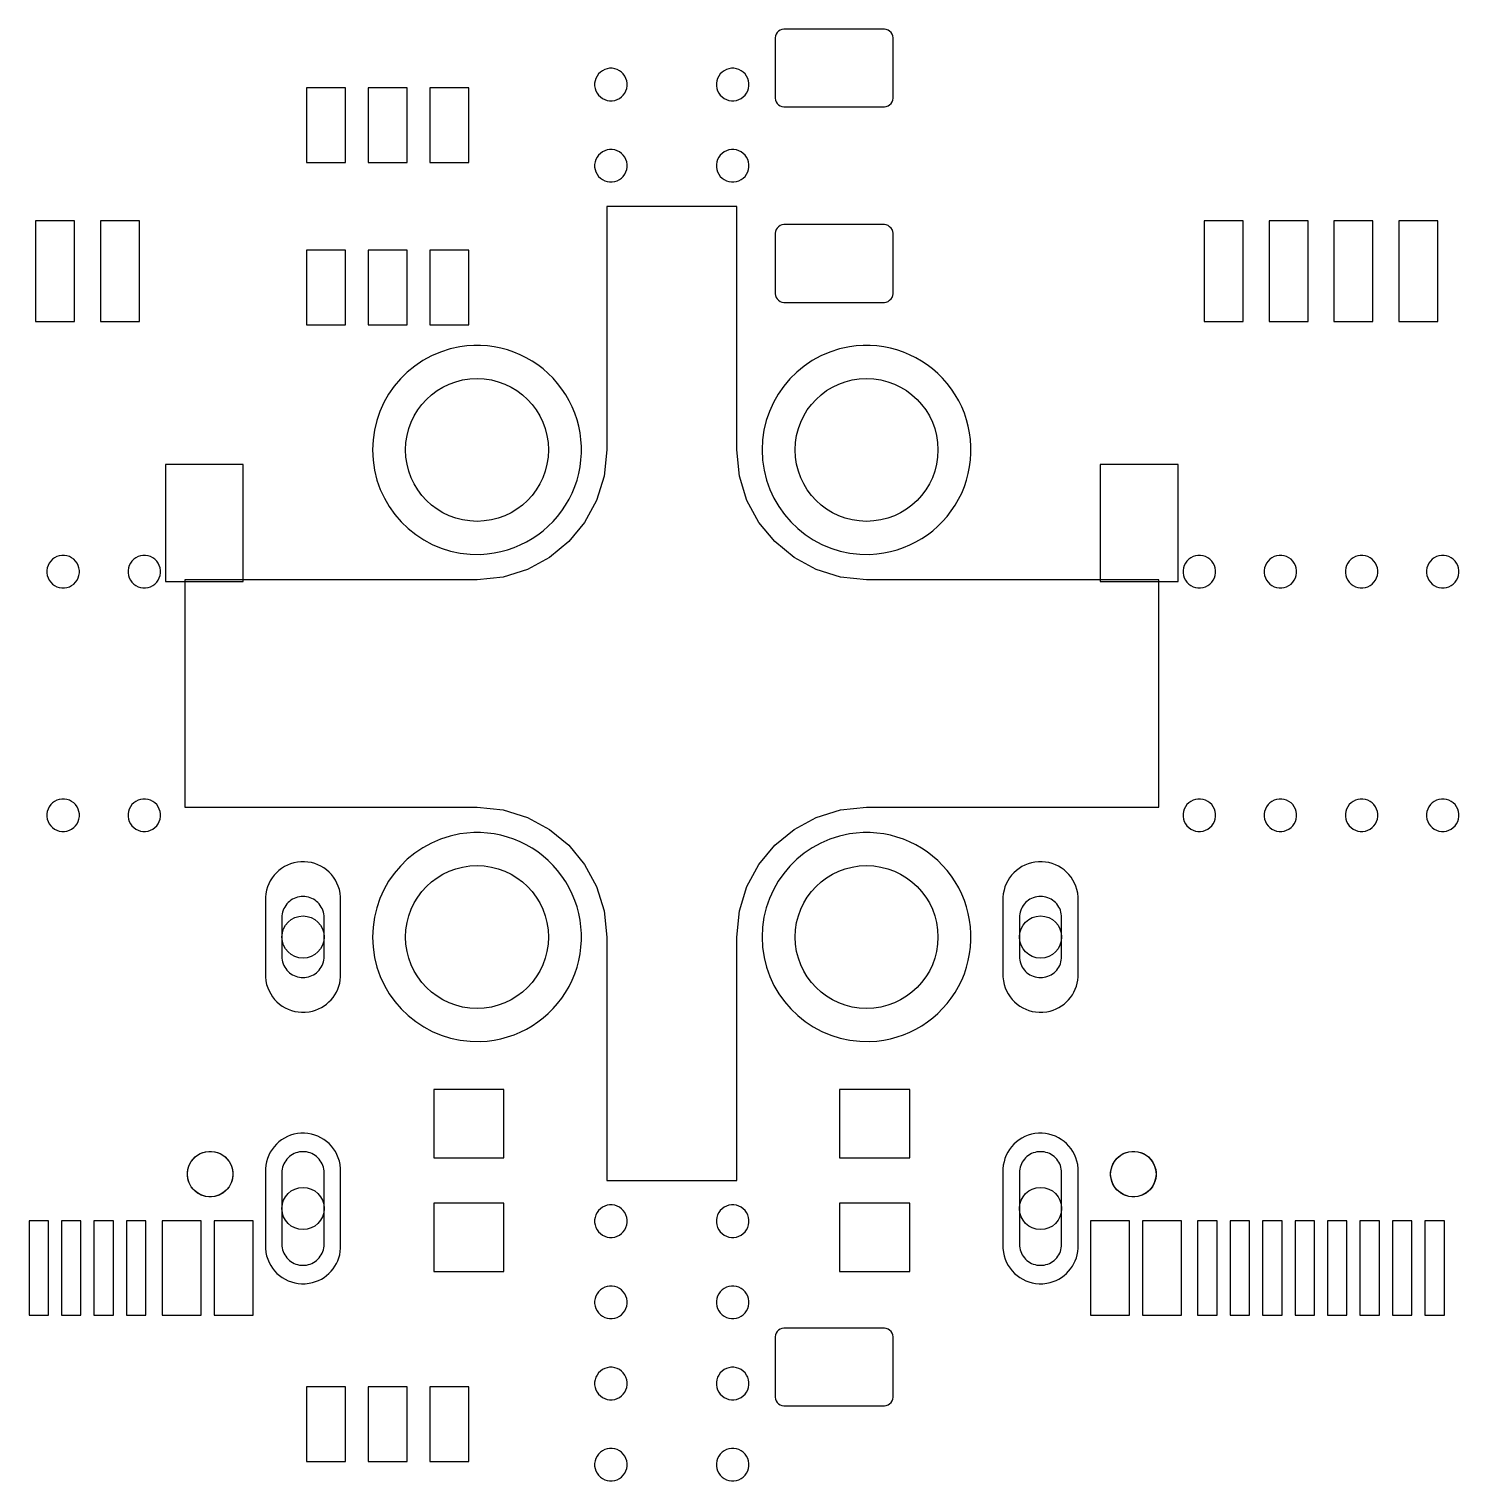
# Model space of a CAD drawing. Header units: millimetres. Extents: x 1 to 99, y 1.7 to 98.2.
# Drawn here: x 50.1 to 72.12, y 27.88 to 50.23 of the extents above; entities that cross this region are included whole.
import ezdxf

# ---------------------------------------------------------------- set-up
doc = ezdxf.new("R2010")
doc.units = ezdxf.units.MM

msp = doc.modelspace()

# ---------------------------------------------------------------- linework, layer by layer
at = {"layer": '16_copper'}
for points in [[(57.158, 42.149, 1), (56.842, 45.351), (56.738, 45.337, 0.936603), (57.053, 42.142)], [(63.158, 42.149, 1), (62.842, 45.351), (62.738, 45.337, 0.936603), (63.053, 42.142)], [(57.158, 34.649, 1), (56.842, 37.851), (56.738, 37.837, 0.936603), (57.053, 34.642)], [(63.158, 34.649, 1), (62.842, 37.851), (62.738, 37.837, 0.936603), (63.053, 34.642)], [(54.417, 35.099, 0.349916), (54.899, 35.638), (54.899, 36.862), (54.892, 36.926, 0.893656), (53.741, 36.862), (53.741, 35.638), (53.748, 35.574, 0.381721), (54.353, 35.092)], [(65.777, 35.099, 0.349916), (66.259, 35.638), (66.259, 36.862), (66.252, 36.926, 0.893656), (65.101, 36.862), (65.101, 35.638), (65.108, 35.574, 0.381721), (65.713, 35.092)], [(54.417, 30.919, 0.349916), (54.899, 31.458), (54.899, 32.682), (54.892, 32.746, 0.893656), (53.741, 32.682), (53.741, 31.458), (53.748, 31.394, 0.381721), (54.353, 30.912)], [(65.777, 30.919, 0.349916), (66.259, 31.458), (66.259, 32.682), (66.252, 32.746, 0.893656), (65.101, 32.682), (65.101, 31.458), (65.108, 31.394, 0.381721), (65.713, 30.912)]]:
    msp.add_lwpolyline(points, format="xyb", close=True, dxfattribs=at)
at = {"layer": '1_copper'}
for points in [[(63.304, 49.036), (63.331, 49.047), (63.356, 49.063), (63.377, 49.084), (63.393, 49.109), (63.404, 49.136), (63.41, 49.165), (63.41, 50.095), (63.404, 50.124), (63.393, 50.151), (63.377, 50.176), (63.356, 50.197), (63.331, 50.213), (63.304, 50.224), (63.275, 50.23), (61.725, 50.23), (61.696, 50.224), (61.669, 50.213), (61.644, 50.197), (61.623, 50.176), (61.607, 50.151), (61.596, 50.124), (61.59, 50.095), (61.59, 49.165), (61.596, 49.136), (61.607, 49.109), (61.623, 49.084), (61.644, 49.063), (61.669, 49.047), (61.696, 49.036), (61.725, 49.03), (63.275, 49.03)], [(54.975, 49.325), (54.375, 49.325), (54.375, 48.175), (54.975, 48.175)], [(55.925, 49.325), (55.325, 49.325), (55.325, 48.175), (55.925, 48.175)], [(56.875, 49.325), (56.275, 49.325), (56.275, 48.175), (56.875, 48.175)], [(50.8, 47.275), (50.2, 47.275), (50.2, 45.725), (50.8, 45.725)], [(51.8, 47.275), (51.2, 47.275), (51.2, 45.725), (51.8, 45.725)], [(63.304, 46.026), (63.331, 46.037), (63.356, 46.053), (63.377, 46.074), (63.393, 46.099), (63.404, 46.126), (63.41, 46.155), (63.41, 47.085), (63.404, 47.114), (63.393, 47.141), (63.377, 47.166), (63.356, 47.187), (63.331, 47.203), (63.304, 47.214), (63.275, 47.22), (61.725, 47.22), (61.696, 47.214), (61.669, 47.203), (61.644, 47.187), (61.623, 47.166), (61.607, 47.141), (61.596, 47.114), (61.59, 47.085), (61.59, 46.155), (61.596, 46.126), (61.607, 46.099), (61.623, 46.074), (61.644, 46.053), (61.669, 46.037), (61.696, 46.026), (61.725, 46.02), (63.275, 46.02)], [(68.8, 47.275), (68.2, 47.275), (68.2, 45.725), (68.8, 45.725)], [(69.8, 47.275), (69.2, 47.275), (69.2, 45.725), (69.8, 45.725)], [(70.8, 47.275), (70.2, 47.275), (70.2, 45.725), (70.8, 45.725)], [(71.8, 47.275), (71.2, 47.275), (71.2, 45.725), (71.8, 45.725)], [(54.975, 46.825), (54.375, 46.825), (54.375, 45.675), (54.975, 45.675)], [(55.925, 46.825), (55.325, 46.825), (55.325, 45.675), (55.925, 45.675)], [(56.875, 46.825), (56.275, 46.825), (56.275, 45.675), (56.875, 45.675)], [(53.4, 43.525), (52.2, 43.525), (52.2, 41.725), (53.4, 41.725)], [(67.8, 43.525), (66.6, 43.525), (66.6, 41.725), (67.8, 41.725)], [(57.415, 33.9), (56.335, 33.9), (56.335, 32.85), (57.415, 32.85)], [(63.665, 33.9), (62.585, 33.9), (62.585, 32.85), (63.665, 32.85)], [(57.415, 32.15), (56.335, 32.15), (56.335, 31.1), (57.415, 31.1)], [(63.665, 32.15), (62.585, 32.15), (62.585, 31.1), (63.665, 31.1)], [(50.4, 31.88), (50.1, 31.88), (50.1, 30.43), (50.4, 30.43)], [(50.9, 31.88), (50.6, 31.88), (50.6, 30.43), (50.9, 30.43)], [(51.4, 31.88), (51.1, 31.88), (51.1, 30.43), (51.4, 30.43)], [(51.9, 31.88), (51.6, 31.88), (51.6, 30.43), (51.9, 30.43)], [(52.75, 31.88), (52.15, 31.88), (52.15, 30.43), (52.75, 30.43)], [(53.55, 31.88), (52.95, 31.88), (52.95, 30.43), (53.55, 30.43)], [(67.05, 31.88), (66.45, 31.88), (66.45, 30.43), (67.05, 30.43)], [(67.85, 31.88), (67.25, 31.88), (67.25, 30.43), (67.85, 30.43)], [(68.4, 31.88), (68.1, 31.88), (68.1, 30.43), (68.4, 30.43)], [(68.9, 31.88), (68.6, 31.88), (68.6, 30.43), (68.9, 30.43)], [(69.4, 31.88), (69.1, 31.88), (69.1, 30.43), (69.4, 30.43)], [(69.9, 31.88), (69.6, 31.88), (69.6, 30.43), (69.9, 30.43)], [(70.4, 31.88), (70.1, 31.88), (70.1, 30.43), (70.4, 30.43)], [(70.9, 31.88), (70.6, 31.88), (70.6, 30.43), (70.9, 30.43)], [(71.4, 31.88), (71.1, 31.88), (71.1, 30.43), (71.4, 30.43)], [(71.9, 31.88), (71.6, 31.88), (71.6, 30.43), (71.9, 30.43)], [(63.304, 29.036), (63.331, 29.047), (63.356, 29.063), (63.377, 29.084), (63.393, 29.109), (63.404, 29.136), (63.41, 29.165), (63.41, 30.095), (63.404, 30.124), (63.393, 30.151), (63.377, 30.176), (63.356, 30.197), (63.331, 30.213), (63.304, 30.224), (63.275, 30.23), (61.725, 30.23), (61.696, 30.224), (61.669, 30.213), (61.644, 30.197), (61.623, 30.176), (61.607, 30.151), (61.596, 30.124), (61.59, 30.095), (61.59, 29.165), (61.596, 29.136), (61.607, 29.109), (61.623, 29.084), (61.644, 29.063), (61.669, 29.047), (61.696, 29.036), (61.725, 29.03), (63.275, 29.03)], [(54.975, 29.325), (54.375, 29.325), (54.375, 28.175), (54.975, 28.175)], [(55.925, 29.325), (55.325, 29.325), (55.325, 28.175), (55.925, 28.175)], [(56.875, 29.325), (56.275, 29.325), (56.275, 28.175), (56.875, 28.175)]]:
    msp.add_lwpolyline(points, close=True, dxfattribs=at)
for points in [[(57.158, 42.149, 1), (56.842, 45.351), (56.738, 45.337, 0.936603), (57.053, 42.142)], [(63.158, 42.149, 1), (62.842, 45.351), (62.738, 45.337, 0.936603), (63.053, 42.142)], [(57.158, 34.649, 1), (56.842, 37.851), (56.738, 37.837, 0.936603), (57.053, 34.642)], [(63.158, 34.649, 1), (62.842, 37.851), (62.738, 37.837, 0.936603), (63.053, 34.642)], [(54.417, 35.099, 0.349916), (54.899, 35.638), (54.899, 36.862), (54.892, 36.926, 0.893656), (53.741, 36.862), (53.741, 35.638), (53.748, 35.574, 0.381721), (54.353, 35.092)], [(65.777, 35.099, 0.349916), (66.259, 35.638), (66.259, 36.862), (66.252, 36.926, 0.893656), (65.101, 36.862), (65.101, 35.638), (65.108, 35.574, 0.381721), (65.713, 35.092)], [(54.417, 30.919, 0.349916), (54.899, 31.458), (54.899, 32.682), (54.892, 32.746, 0.893656), (53.741, 32.682), (53.741, 31.458), (53.748, 31.394, 0.381721), (54.353, 30.912)], [(65.777, 30.919, 0.349916), (66.259, 31.458), (66.259, 32.682), (66.252, 32.746, 0.893656), (65.101, 32.682), (65.101, 31.458), (65.108, 31.394, 0.381721), (65.713, 30.912)]]:
    msp.add_lwpolyline(points, format="xyb", close=True, dxfattribs=at)
at = {"layer": 'drills_NPTH'}
for centre in [(52.89, 32.6), (67.11, 32.6)]:
    msp.add_circle(centre, 0.35, dxfattribs=at)
at = {"layer": 'drills_PTH'}
for centre in [(54.32, 36.25), (65.68, 36.25), (54.32, 32.07), (65.68, 32.07)]:
    msp.add_circle(centre, 0.325, dxfattribs=at)
at = {"layer": 'drills_via_1_16'}
for centre in [(57, 43.75), (63, 43.75), (57, 36.25), (63, 36.25)]:
    msp.add_circle(centre, 1.1, dxfattribs=at)
at = {"layer": 'holes'}
for points in [[(59.312, 49.355), (59.312, 49.395), (59.306, 49.434), (59.294, 49.471), (59.276, 49.506), (59.253, 49.538), (59.225, 49.566), (59.194, 49.589), (59.158, 49.607), (59.121, 49.619), (59.082, 49.625), (59.043, 49.625), (59.004, 49.619), (58.967, 49.607), (58.931, 49.589), (58.9, 49.566), (58.872, 49.538), (58.849, 49.506), (58.831, 49.471), (58.819, 49.434), (58.812, 49.395), (58.812, 49.355), (58.819, 49.316), (58.831, 49.279), (58.849, 49.244), (58.872, 49.212), (58.9, 49.184), (58.931, 49.161), (58.967, 49.143), (59.004, 49.131), (59.043, 49.125), (59.082, 49.125), (59.121, 49.131), (59.158, 49.143), (59.194, 49.161), (59.225, 49.184), (59.253, 49.212), (59.276, 49.244), (59.294, 49.279), (59.306, 49.316), (59.312, 49.355)], [(61.188, 49.355), (61.188, 49.395), (61.181, 49.434), (61.169, 49.471), (61.151, 49.506), (61.128, 49.538), (61.1, 49.566), (61.069, 49.589), (61.033, 49.607), (60.996, 49.619), (60.957, 49.625), (60.918, 49.625), (60.879, 49.619), (60.842, 49.607), (60.806, 49.589), (60.775, 49.566), (60.747, 49.538), (60.724, 49.506), (60.706, 49.471), (60.694, 49.434), (60.688, 49.395), (60.688, 49.355), (60.694, 49.316), (60.706, 49.279), (60.724, 49.244), (60.747, 49.212), (60.775, 49.184), (60.806, 49.161), (60.842, 49.143), (60.879, 49.131), (60.918, 49.125), (60.957, 49.125), (60.996, 49.131), (61.033, 49.143), (61.069, 49.161), (61.1, 49.184), (61.128, 49.212), (61.151, 49.244), (61.169, 49.279), (61.181, 49.316), (61.188, 49.355)], [(59.312, 48.105), (59.312, 48.145), (59.306, 48.184), (59.294, 48.221), (59.276, 48.256), (59.253, 48.288), (59.225, 48.316), (59.194, 48.339), (59.158, 48.357), (59.121, 48.369), (59.082, 48.375), (59.043, 48.375), (59.004, 48.369), (58.967, 48.357), (58.931, 48.339), (58.9, 48.316), (58.872, 48.288), (58.849, 48.256), (58.831, 48.221), (58.819, 48.184), (58.812, 48.145), (58.812, 48.105), (58.819, 48.066), (58.831, 48.029), (58.849, 47.994), (58.872, 47.962), (58.9, 47.934), (58.931, 47.911), (58.967, 47.893), (59.004, 47.881), (59.043, 47.875), (59.082, 47.875), (59.121, 47.881), (59.158, 47.893), (59.194, 47.911), (59.225, 47.934), (59.253, 47.962), (59.276, 47.994), (59.294, 48.029), (59.306, 48.066), (59.312, 48.105)], [(61.188, 48.105), (61.188, 48.145), (61.181, 48.184), (61.169, 48.221), (61.151, 48.256), (61.128, 48.288), (61.1, 48.316), (61.069, 48.339), (61.033, 48.357), (60.996, 48.369), (60.957, 48.375), (60.918, 48.375), (60.879, 48.369), (60.842, 48.357), (60.806, 48.339), (60.775, 48.316), (60.747, 48.288), (60.724, 48.256), (60.706, 48.221), (60.694, 48.184), (60.688, 48.145), (60.688, 48.105), (60.694, 48.066), (60.706, 48.029), (60.724, 47.994), (60.747, 47.962), (60.775, 47.934), (60.806, 47.911), (60.842, 47.893), (60.879, 47.881), (60.918, 47.875), (60.957, 47.875), (60.996, 47.881), (61.033, 47.893), (61.069, 47.911), (61.1, 47.934), (61.128, 47.962), (61.151, 47.994), (61.169, 48.029), (61.181, 48.066), (61.188, 48.105)], [(52.5, 38.25), (57, 38.25), (57.402, 38.209), (57.776, 38.092), (58.116, 37.907), (58.412, 37.663), (58.657, 37.366), (58.842, 37.027), (58.959, 36.652), (59, 36.25), (59, 32.5), (61, 32.5), (61, 36.25), (61.041, 36.652), (61.158, 37.027), (61.343, 37.366), (61.587, 37.663), (61.884, 37.907), (62.223, 38.092), (62.598, 38.209), (63, 38.25), (67.5, 38.25), (67.5, 41.75), (63, 41.75), (62.598, 41.791), (62.223, 41.908), (61.884, 42.093), (61.587, 42.338), (61.343, 42.634), (61.158, 42.973), (61.041, 43.348), (61, 43.75), (61, 47.5), (59, 47.5), (59, 43.75), (58.959, 43.348), (58.842, 42.973), (58.657, 42.634), (58.412, 42.338), (58.116, 42.093), (57.776, 41.908), (57.402, 41.791), (57, 41.75), (52.5, 41.75), (52.5, 38.25)], [(50.875, 41.855), (50.875, 41.895), (50.869, 41.934), (50.857, 41.971), (50.839, 42.006), (50.816, 42.038), (50.788, 42.066), (50.756, 42.089), (50.721, 42.107), (50.684, 42.119), (50.645, 42.125), (50.605, 42.125), (50.566, 42.119), (50.529, 42.107), (50.494, 42.089), (50.462, 42.066), (50.434, 42.038), (50.411, 42.006), (50.393, 41.971), (50.381, 41.934), (50.375, 41.895), (50.375, 41.855), (50.381, 41.816), (50.393, 41.779), (50.411, 41.744), (50.434, 41.712), (50.462, 41.684), (50.494, 41.661), (50.529, 41.643), (50.566, 41.631), (50.605, 41.625), (50.645, 41.625), (50.684, 41.631), (50.721, 41.643), (50.756, 41.661), (50.788, 41.684), (50.816, 41.712), (50.839, 41.744), (50.857, 41.779), (50.869, 41.816), (50.875, 41.855)], [(52.125, 41.855), (52.125, 41.895), (52.119, 41.934), (52.107, 41.971), (52.089, 42.006), (52.066, 42.038), (52.038, 42.066), (52.006, 42.089), (51.971, 42.107), (51.934, 42.119), (51.895, 42.125), (51.855, 42.125), (51.816, 42.119), (51.779, 42.107), (51.744, 42.089), (51.712, 42.066), (51.684, 42.038), (51.661, 42.006), (51.643, 41.971), (51.631, 41.934), (51.625, 41.895), (51.625, 41.855), (51.631, 41.816), (51.643, 41.779), (51.661, 41.744), (51.684, 41.712), (51.712, 41.684), (51.744, 41.661), (51.779, 41.643), (51.816, 41.631), (51.855, 41.625), (51.895, 41.625), (51.934, 41.631), (51.971, 41.643), (52.006, 41.661), (52.038, 41.684), (52.066, 41.712), (52.089, 41.744), (52.107, 41.779), (52.119, 41.816), (52.125, 41.855)], [(68.375, 41.855), (68.375, 41.895), (68.369, 41.934), (68.357, 41.971), (68.339, 42.006), (68.316, 42.038), (68.288, 42.066), (68.256, 42.089), (68.221, 42.107), (68.184, 42.119), (68.145, 42.125), (68.105, 42.125), (68.066, 42.119), (68.029, 42.107), (67.994, 42.089), (67.962, 42.066), (67.934, 42.038), (67.911, 42.006), (67.893, 41.971), (67.881, 41.934), (67.875, 41.895), (67.875, 41.855), (67.881, 41.816), (67.893, 41.779), (67.911, 41.744), (67.934, 41.712), (67.962, 41.684), (67.994, 41.661), (68.029, 41.643), (68.066, 41.631), (68.105, 41.625), (68.145, 41.625), (68.184, 41.631), (68.221, 41.643), (68.256, 41.661), (68.288, 41.684), (68.316, 41.712), (68.339, 41.744), (68.357, 41.779), (68.369, 41.816), (68.375, 41.855)], [(69.625, 41.855), (69.625, 41.895), (69.619, 41.934), (69.607, 41.971), (69.589, 42.006), (69.566, 42.038), (69.538, 42.066), (69.506, 42.089), (69.471, 42.107), (69.434, 42.119), (69.395, 42.125), (69.355, 42.125), (69.316, 42.119), (69.279, 42.107), (69.244, 42.089), (69.212, 42.066), (69.184, 42.038), (69.161, 42.006), (69.143, 41.971), (69.131, 41.934), (69.125, 41.895), (69.125, 41.855), (69.131, 41.816), (69.143, 41.779), (69.161, 41.744), (69.184, 41.712), (69.212, 41.684), (69.244, 41.661), (69.279, 41.643), (69.316, 41.631), (69.355, 41.625), (69.395, 41.625), (69.434, 41.631), (69.471, 41.643), (69.506, 41.661), (69.538, 41.684), (69.566, 41.712), (69.589, 41.744), (69.607, 41.779), (69.619, 41.816), (69.625, 41.855)], [(70.875, 41.855), (70.875, 41.895), (70.869, 41.934), (70.857, 41.971), (70.839, 42.006), (70.816, 42.038), (70.788, 42.066), (70.756, 42.089), (70.721, 42.107), (70.684, 42.119), (70.645, 42.125), (70.605, 42.125), (70.566, 42.119), (70.529, 42.107), (70.494, 42.089), (70.462, 42.066), (70.434, 42.038), (70.411, 42.006), (70.393, 41.971), (70.381, 41.934), (70.375, 41.895), (70.375, 41.855), (70.381, 41.816), (70.393, 41.779), (70.411, 41.744), (70.434, 41.712), (70.462, 41.684), (70.494, 41.661), (70.529, 41.643), (70.566, 41.631), (70.605, 41.625), (70.645, 41.625), (70.684, 41.631), (70.721, 41.643), (70.756, 41.661), (70.788, 41.684), (70.816, 41.712), (70.839, 41.744), (70.857, 41.779), (70.869, 41.816), (70.875, 41.855)], [(72.125, 41.855), (72.125, 41.895), (72.119, 41.934), (72.107, 41.971), (72.089, 42.006), (72.066, 42.038), (72.038, 42.066), (72.006, 42.089), (71.971, 42.107), (71.934, 42.119), (71.895, 42.125), (71.855, 42.125), (71.816, 42.119), (71.779, 42.107), (71.744, 42.089), (71.712, 42.066), (71.684, 42.038), (71.661, 42.006), (71.643, 41.971), (71.631, 41.934), (71.625, 41.895), (71.625, 41.855), (71.631, 41.816), (71.643, 41.779), (71.661, 41.744), (71.684, 41.712), (71.712, 41.684), (71.744, 41.661), (71.779, 41.643), (71.816, 41.631), (71.855, 41.625), (71.895, 41.625), (71.934, 41.631), (71.971, 41.643), (72.006, 41.661), (72.038, 41.684), (72.066, 41.712), (72.089, 41.744), (72.107, 41.779), (72.119, 41.816), (72.125, 41.855)], [(50.875, 38.105), (50.875, 38.145), (50.869, 38.184), (50.857, 38.221), (50.839, 38.256), (50.816, 38.288), (50.788, 38.316), (50.756, 38.339), (50.721, 38.357), (50.684, 38.369), (50.645, 38.375), (50.605, 38.375), (50.566, 38.369), (50.529, 38.357), (50.494, 38.339), (50.462, 38.316), (50.434, 38.288), (50.411, 38.256), (50.393, 38.221), (50.381, 38.184), (50.375, 38.145), (50.375, 38.105), (50.381, 38.066), (50.393, 38.029), (50.411, 37.994), (50.434, 37.962), (50.462, 37.934), (50.494, 37.911), (50.529, 37.893), (50.566, 37.881), (50.605, 37.875), (50.645, 37.875), (50.684, 37.881), (50.721, 37.893), (50.756, 37.911), (50.788, 37.934), (50.816, 37.962), (50.839, 37.994), (50.857, 38.029), (50.869, 38.066), (50.875, 38.105)], [(52.125, 38.105), (52.125, 38.145), (52.119, 38.184), (52.107, 38.221), (52.089, 38.256), (52.066, 38.288), (52.038, 38.316), (52.006, 38.339), (51.971, 38.357), (51.934, 38.369), (51.895, 38.375), (51.855, 38.375), (51.816, 38.369), (51.779, 38.357), (51.744, 38.339), (51.712, 38.316), (51.684, 38.288), (51.661, 38.256), (51.643, 38.221), (51.631, 38.184), (51.625, 38.145), (51.625, 38.105), (51.631, 38.066), (51.643, 38.029), (51.661, 37.994), (51.684, 37.962), (51.712, 37.934), (51.744, 37.911), (51.779, 37.893), (51.816, 37.881), (51.855, 37.875), (51.895, 37.875), (51.934, 37.881), (51.971, 37.893), (52.006, 37.911), (52.038, 37.934), (52.066, 37.962), (52.089, 37.994), (52.107, 38.029), (52.119, 38.066), (52.125, 38.105)], [(68.375, 38.105), (68.375, 38.145), (68.369, 38.184), (68.357, 38.221), (68.339, 38.256), (68.316, 38.288), (68.288, 38.316), (68.256, 38.339), (68.221, 38.357), (68.184, 38.369), (68.145, 38.375), (68.105, 38.375), (68.066, 38.369), (68.029, 38.357), (67.994, 38.339), (67.962, 38.316), (67.934, 38.288), (67.911, 38.256), (67.893, 38.221), (67.881, 38.184), (67.875, 38.145), (67.875, 38.105), (67.881, 38.066), (67.893, 38.029), (67.911, 37.994), (67.934, 37.962), (67.962, 37.934), (67.994, 37.911), (68.029, 37.893), (68.066, 37.881), (68.105, 37.875), (68.145, 37.875), (68.184, 37.881), (68.221, 37.893), (68.256, 37.911), (68.288, 37.934), (68.316, 37.962), (68.339, 37.994), (68.357, 38.029), (68.369, 38.066), (68.375, 38.105)], [(69.625, 38.105), (69.625, 38.145), (69.619, 38.184), (69.607, 38.221), (69.589, 38.256), (69.566, 38.288), (69.538, 38.316), (69.506, 38.339), (69.471, 38.357), (69.434, 38.369), (69.395, 38.375), (69.355, 38.375), (69.316, 38.369), (69.279, 38.357), (69.244, 38.339), (69.212, 38.316), (69.184, 38.288), (69.161, 38.256), (69.143, 38.221), (69.131, 38.184), (69.125, 38.145), (69.125, 38.105), (69.131, 38.066), (69.143, 38.029), (69.161, 37.994), (69.184, 37.962), (69.212, 37.934), (69.244, 37.911), (69.279, 37.893), (69.316, 37.881), (69.355, 37.875), (69.395, 37.875), (69.434, 37.881), (69.471, 37.893), (69.506, 37.911), (69.538, 37.934), (69.566, 37.962), (69.589, 37.994), (69.607, 38.029), (69.619, 38.066), (69.625, 38.105)], [(70.875, 38.105), (70.875, 38.145), (70.869, 38.184), (70.857, 38.221), (70.839, 38.256), (70.816, 38.288), (70.788, 38.316), (70.756, 38.339), (70.721, 38.357), (70.684, 38.369), (70.645, 38.375), (70.605, 38.375), (70.566, 38.369), (70.529, 38.357), (70.494, 38.339), (70.462, 38.316), (70.434, 38.288), (70.411, 38.256), (70.393, 38.221), (70.381, 38.184), (70.375, 38.145), (70.375, 38.105), (70.381, 38.066), (70.393, 38.029), (70.411, 37.994), (70.434, 37.962), (70.462, 37.934), (70.494, 37.911), (70.529, 37.893), (70.566, 37.881), (70.605, 37.875), (70.645, 37.875), (70.684, 37.881), (70.721, 37.893), (70.756, 37.911), (70.788, 37.934), (70.816, 37.962), (70.839, 37.994), (70.857, 38.029), (70.869, 38.066), (70.875, 38.105)], [(72.125, 38.105), (72.125, 38.145), (72.119, 38.184), (72.107, 38.221), (72.089, 38.256), (72.066, 38.288), (72.038, 38.316), (72.006, 38.339), (71.971, 38.357), (71.934, 38.369), (71.895, 38.375), (71.855, 38.375), (71.816, 38.369), (71.779, 38.357), (71.744, 38.339), (71.712, 38.316), (71.684, 38.288), (71.661, 38.256), (71.643, 38.221), (71.631, 38.184), (71.625, 38.145), (71.625, 38.105), (71.631, 38.066), (71.643, 38.029), (71.661, 37.994), (71.684, 37.962), (71.712, 37.934), (71.744, 37.911), (71.779, 37.893), (71.816, 37.881), (71.855, 37.875), (71.895, 37.875), (71.934, 37.881), (71.971, 37.893), (72.006, 37.911), (72.038, 37.934), (72.066, 37.962), (72.089, 37.994), (72.107, 38.029), (72.119, 38.066), (72.125, 38.105)], [(53.995, 35.95), (53.996, 35.922), (54, 35.894), (54.006, 35.866), (54.015, 35.839), (54.025, 35.813), (54.039, 35.788), (54.054, 35.764), (54.071, 35.741), (54.09, 35.72), (54.111, 35.701), (54.134, 35.684), (54.158, 35.669), (54.183, 35.655), (54.209, 35.645), (54.236, 35.636), (54.264, 35.63), (54.292, 35.626), (54.32, 35.625), (54.348, 35.626), (54.376, 35.63), (54.404, 35.636), (54.431, 35.645), (54.457, 35.655), (54.483, 35.669), (54.506, 35.684), (54.529, 35.701), (54.55, 35.72), (54.569, 35.741), (54.586, 35.764), (54.601, 35.788), (54.615, 35.813), (54.625, 35.839), (54.634, 35.866), (54.64, 35.894), (54.644, 35.922), (54.645, 35.95), (54.645, 36.55), (54.644, 36.578), (54.64, 36.606), (54.634, 36.634), (54.625, 36.661), (54.615, 36.687), (54.601, 36.712), (54.586, 36.736), (54.569, 36.759), (54.55, 36.78), (54.529, 36.799), (54.506, 36.816), (54.483, 36.831), (54.457, 36.845), (54.431, 36.855), (54.404, 36.864), (54.376, 36.87), (54.348, 36.874), (54.32, 36.875), (54.292, 36.874), (54.264, 36.87), (54.236, 36.864), (54.209, 36.855), (54.183, 36.845), (54.158, 36.831), (54.134, 36.816), (54.111, 36.799), (54.09, 36.78), (54.071, 36.759), (54.054, 36.736), (54.039, 36.712), (54.025, 36.687), (54.015, 36.661), (54.006, 36.634), (54, 36.606), (53.996, 36.578), (53.995, 36.55), (53.995, 35.95)], [(65.355, 35.95), (65.356, 35.922), (65.36, 35.894), (65.366, 35.866), (65.375, 35.839), (65.385, 35.813), (65.399, 35.788), (65.414, 35.764), (65.431, 35.741), (65.45, 35.72), (65.471, 35.701), (65.494, 35.684), (65.517, 35.669), (65.543, 35.655), (65.569, 35.645), (65.596, 35.636), (65.624, 35.63), (65.652, 35.626), (65.68, 35.625), (65.708, 35.626), (65.736, 35.63), (65.764, 35.636), (65.791, 35.645), (65.817, 35.655), (65.843, 35.669), (65.866, 35.684), (65.889, 35.701), (65.91, 35.72), (65.929, 35.741), (65.946, 35.764), (65.961, 35.788), (65.975, 35.813), (65.985, 35.839), (65.994, 35.866), (66, 35.894), (66.004, 35.922), (66.005, 35.95), (66.005, 36.55), (66.004, 36.578), (66, 36.606), (65.994, 36.634), (65.985, 36.661), (65.975, 36.687), (65.961, 36.712), (65.946, 36.736), (65.929, 36.759), (65.91, 36.78), (65.889, 36.799), (65.866, 36.816), (65.843, 36.831), (65.817, 36.845), (65.791, 36.855), (65.764, 36.864), (65.736, 36.87), (65.708, 36.874), (65.68, 36.875), (65.652, 36.874), (65.624, 36.87), (65.596, 36.864), (65.569, 36.855), (65.543, 36.845), (65.517, 36.831), (65.494, 36.816), (65.471, 36.799), (65.45, 36.78), (65.431, 36.759), (65.414, 36.736), (65.399, 36.712), (65.385, 36.687), (65.375, 36.661), (65.366, 36.634), (65.36, 36.606), (65.356, 36.578), (65.355, 36.55), (65.355, 35.95)], [(52.54, 32.623), (52.546, 32.668), (52.558, 32.713), (52.575, 32.755), (52.598, 32.795), (52.626, 32.831), (52.659, 32.864), (52.695, 32.892), (52.735, 32.915), (52.777, 32.932), (52.822, 32.944), (52.867, 32.95), (52.913, 32.95), (52.958, 32.944), (53.003, 32.932), (53.045, 32.915), (53.085, 32.892), (53.121, 32.864), (53.154, 32.831), (53.182, 32.795), (53.205, 32.755), (53.222, 32.713), (53.234, 32.668), (53.24, 32.623), (53.24, 32.577), (53.234, 32.532), (53.222, 32.487), (53.205, 32.445), (53.182, 32.405), (53.154, 32.369), (53.121, 32.336), (53.085, 32.308), (53.045, 32.285), (53.003, 32.268), (52.958, 32.256), (52.913, 32.25), (52.867, 32.25), (52.822, 32.256), (52.777, 32.268), (52.735, 32.285), (52.695, 32.308), (52.659, 32.336), (52.626, 32.369), (52.598, 32.405), (52.575, 32.445), (52.558, 32.487), (52.546, 32.532), (52.54, 32.577), (52.54, 32.623)], [(53.995, 31.52), (53.996, 31.492), (54, 31.464), (54.006, 31.436), (54.015, 31.409), (54.025, 31.383), (54.039, 31.358), (54.054, 31.334), (54.071, 31.311), (54.09, 31.29), (54.111, 31.271), (54.134, 31.254), (54.158, 31.239), (54.183, 31.225), (54.209, 31.215), (54.236, 31.206), (54.264, 31.2), (54.292, 31.196), (54.32, 31.195), (54.348, 31.196), (54.376, 31.2), (54.404, 31.206), (54.431, 31.215), (54.457, 31.225), (54.483, 31.239), (54.506, 31.254), (54.529, 31.271), (54.55, 31.29), (54.569, 31.311), (54.586, 31.334), (54.601, 31.358), (54.615, 31.383), (54.625, 31.409), (54.634, 31.436), (54.64, 31.464), (54.644, 31.492), (54.645, 31.52), (54.645, 32.62), (54.644, 32.648), (54.64, 32.676), (54.634, 32.704), (54.625, 32.731), (54.615, 32.757), (54.601, 32.782), (54.586, 32.806), (54.569, 32.829), (54.55, 32.85), (54.529, 32.869), (54.506, 32.886), (54.483, 32.901), (54.457, 32.915), (54.431, 32.925), (54.404, 32.934), (54.376, 32.94), (54.348, 32.944), (54.32, 32.945), (54.292, 32.944), (54.264, 32.94), (54.236, 32.934), (54.209, 32.925), (54.183, 32.915), (54.158, 32.901), (54.134, 32.886), (54.111, 32.869), (54.09, 32.85), (54.071, 32.829), (54.054, 32.806), (54.039, 32.782), (54.025, 32.757), (54.015, 32.731), (54.006, 32.704), (54, 32.676), (53.996, 32.648), (53.995, 32.62), (53.995, 31.52)], [(65.355, 31.52), (65.356, 31.492), (65.36, 31.464), (65.366, 31.436), (65.375, 31.409), (65.385, 31.383), (65.399, 31.358), (65.414, 31.334), (65.431, 31.311), (65.45, 31.29), (65.471, 31.271), (65.494, 31.254), (65.517, 31.239), (65.543, 31.225), (65.569, 31.215), (65.596, 31.206), (65.624, 31.2), (65.652, 31.196), (65.68, 31.195), (65.708, 31.196), (65.736, 31.2), (65.764, 31.206), (65.791, 31.215), (65.817, 31.225), (65.843, 31.239), (65.866, 31.254), (65.889, 31.271), (65.91, 31.29), (65.929, 31.311), (65.946, 31.334), (65.961, 31.358), (65.975, 31.383), (65.985, 31.409), (65.994, 31.436), (66, 31.464), (66.004, 31.492), (66.005, 31.52), (66.005, 32.62), (66.004, 32.648), (66, 32.676), (65.994, 32.704), (65.985, 32.731), (65.975, 32.757), (65.961, 32.782), (65.946, 32.806), (65.929, 32.829), (65.91, 32.85), (65.889, 32.869), (65.866, 32.886), (65.843, 32.901), (65.817, 32.915), (65.791, 32.925), (65.764, 32.934), (65.736, 32.94), (65.708, 32.944), (65.68, 32.945), (65.652, 32.944), (65.624, 32.94), (65.596, 32.934), (65.569, 32.925), (65.543, 32.915), (65.517, 32.901), (65.494, 32.886), (65.471, 32.869), (65.45, 32.85), (65.431, 32.829), (65.414, 32.806), (65.399, 32.782), (65.385, 32.757), (65.375, 32.731), (65.366, 32.704), (65.36, 32.676), (65.356, 32.648), (65.355, 32.62), (65.355, 31.52)], [(66.76, 32.623), (66.766, 32.668), (66.778, 32.713), (66.795, 32.755), (66.818, 32.795), (66.846, 32.831), (66.879, 32.864), (66.915, 32.892), (66.955, 32.915), (66.997, 32.932), (67.042, 32.944), (67.087, 32.95), (67.133, 32.95), (67.178, 32.944), (67.223, 32.932), (67.265, 32.915), (67.305, 32.892), (67.341, 32.864), (67.374, 32.831), (67.402, 32.795), (67.425, 32.755), (67.442, 32.713), (67.454, 32.668), (67.46, 32.623), (67.46, 32.577), (67.454, 32.532), (67.442, 32.487), (67.425, 32.445), (67.402, 32.405), (67.374, 32.369), (67.341, 32.336), (67.305, 32.308), (67.265, 32.285), (67.223, 32.268), (67.178, 32.256), (67.133, 32.25), (67.087, 32.25), (67.042, 32.256), (66.997, 32.268), (66.955, 32.285), (66.915, 32.308), (66.879, 32.336), (66.846, 32.369), (66.818, 32.405), (66.795, 32.445), (66.778, 32.487), (66.766, 32.532), (66.76, 32.577), (66.76, 32.623)], [(59.312, 31.855), (59.312, 31.895), (59.306, 31.934), (59.294, 31.971), (59.276, 32.006), (59.253, 32.038), (59.225, 32.066), (59.194, 32.089), (59.158, 32.107), (59.121, 32.119), (59.082, 32.125), (59.043, 32.125), (59.004, 32.119), (58.967, 32.107), (58.931, 32.089), (58.9, 32.066), (58.872, 32.038), (58.849, 32.006), (58.831, 31.971), (58.819, 31.934), (58.812, 31.895), (58.812, 31.855), (58.819, 31.816), (58.831, 31.779), (58.849, 31.744), (58.872, 31.712), (58.9, 31.684), (58.931, 31.661), (58.967, 31.643), (59.004, 31.631), (59.043, 31.625), (59.082, 31.625), (59.121, 31.631), (59.158, 31.643), (59.194, 31.661), (59.225, 31.684), (59.253, 31.712), (59.276, 31.744), (59.294, 31.779), (59.306, 31.816), (59.312, 31.855)], [(61.188, 31.855), (61.188, 31.895), (61.181, 31.934), (61.169, 31.971), (61.151, 32.006), (61.128, 32.038), (61.1, 32.066), (61.069, 32.089), (61.033, 32.107), (60.996, 32.119), (60.957, 32.125), (60.918, 32.125), (60.879, 32.119), (60.842, 32.107), (60.806, 32.089), (60.775, 32.066), (60.747, 32.038), (60.724, 32.006), (60.706, 31.971), (60.694, 31.934), (60.688, 31.895), (60.688, 31.855), (60.694, 31.816), (60.706, 31.779), (60.724, 31.744), (60.747, 31.712), (60.775, 31.684), (60.806, 31.661), (60.842, 31.643), (60.879, 31.631), (60.918, 31.625), (60.957, 31.625), (60.996, 31.631), (61.033, 31.643), (61.069, 31.661), (61.1, 31.684), (61.128, 31.712), (61.151, 31.744), (61.169, 31.779), (61.181, 31.816), (61.188, 31.855)], [(59.312, 30.605), (59.312, 30.645), (59.306, 30.684), (59.294, 30.721), (59.276, 30.756), (59.253, 30.788), (59.225, 30.816), (59.194, 30.839), (59.158, 30.857), (59.121, 30.869), (59.082, 30.875), (59.043, 30.875), (59.004, 30.869), (58.967, 30.857), (58.931, 30.839), (58.9, 30.816), (58.872, 30.788), (58.849, 30.756), (58.831, 30.721), (58.819, 30.684), (58.812, 30.645), (58.812, 30.605), (58.819, 30.566), (58.831, 30.529), (58.849, 30.494), (58.872, 30.462), (58.9, 30.434), (58.931, 30.411), (58.967, 30.393), (59.004, 30.381), (59.043, 30.375), (59.082, 30.375), (59.121, 30.381), (59.158, 30.393), (59.194, 30.411), (59.225, 30.434), (59.253, 30.462), (59.276, 30.494), (59.294, 30.529), (59.306, 30.566), (59.312, 30.605)], [(61.188, 30.605), (61.188, 30.645), (61.181, 30.684), (61.169, 30.721), (61.151, 30.756), (61.128, 30.788), (61.1, 30.816), (61.069, 30.839), (61.033, 30.857), (60.996, 30.869), (60.957, 30.875), (60.918, 30.875), (60.879, 30.869), (60.842, 30.857), (60.806, 30.839), (60.775, 30.816), (60.747, 30.788), (60.724, 30.756), (60.706, 30.721), (60.694, 30.684), (60.688, 30.645), (60.688, 30.605), (60.694, 30.566), (60.706, 30.529), (60.724, 30.494), (60.747, 30.462), (60.775, 30.434), (60.806, 30.411), (60.842, 30.393), (60.879, 30.381), (60.918, 30.375), (60.957, 30.375), (60.996, 30.381), (61.033, 30.393), (61.069, 30.411), (61.1, 30.434), (61.128, 30.462), (61.151, 30.494), (61.169, 30.529), (61.181, 30.566), (61.188, 30.605)], [(59.312, 29.355), (59.312, 29.395), (59.306, 29.434), (59.294, 29.471), (59.276, 29.506), (59.253, 29.538), (59.225, 29.566), (59.194, 29.589), (59.158, 29.607), (59.121, 29.619), (59.082, 29.625), (59.043, 29.625), (59.004, 29.619), (58.967, 29.607), (58.931, 29.589), (58.9, 29.566), (58.872, 29.538), (58.849, 29.506), (58.831, 29.471), (58.819, 29.434), (58.812, 29.395), (58.812, 29.355), (58.819, 29.316), (58.831, 29.279), (58.849, 29.244), (58.872, 29.212), (58.9, 29.184), (58.931, 29.161), (58.967, 29.143), (59.004, 29.131), (59.043, 29.125), (59.082, 29.125), (59.121, 29.131), (59.158, 29.143), (59.194, 29.161), (59.225, 29.184), (59.253, 29.212), (59.276, 29.244), (59.294, 29.279), (59.306, 29.316), (59.312, 29.355)], [(61.188, 29.355), (61.188, 29.395), (61.181, 29.434), (61.169, 29.471), (61.151, 29.506), (61.128, 29.538), (61.1, 29.566), (61.069, 29.589), (61.033, 29.607), (60.996, 29.619), (60.957, 29.625), (60.918, 29.625), (60.879, 29.619), (60.842, 29.607), (60.806, 29.589), (60.775, 29.566), (60.747, 29.538), (60.724, 29.506), (60.706, 29.471), (60.694, 29.434), (60.688, 29.395), (60.688, 29.355), (60.694, 29.316), (60.706, 29.279), (60.724, 29.244), (60.747, 29.212), (60.775, 29.184), (60.806, 29.161), (60.842, 29.143), (60.879, 29.131), (60.918, 29.125), (60.957, 29.125), (60.996, 29.131), (61.033, 29.143), (61.069, 29.161), (61.1, 29.184), (61.128, 29.212), (61.151, 29.244), (61.169, 29.279), (61.181, 29.316), (61.188, 29.355)], [(59.312, 28.105), (59.312, 28.145), (59.306, 28.184), (59.294, 28.221), (59.276, 28.256), (59.253, 28.288), (59.225, 28.316), (59.194, 28.339), (59.158, 28.357), (59.121, 28.369), (59.082, 28.375), (59.043, 28.375), (59.004, 28.369), (58.967, 28.357), (58.931, 28.339), (58.9, 28.316), (58.872, 28.288), (58.849, 28.256), (58.831, 28.221), (58.819, 28.184), (58.812, 28.145), (58.812, 28.105), (58.819, 28.066), (58.831, 28.029), (58.849, 27.994), (58.872, 27.962), (58.9, 27.934), (58.931, 27.911), (58.967, 27.893), (59.004, 27.881), (59.043, 27.875), (59.082, 27.875), (59.121, 27.881), (59.158, 27.893), (59.194, 27.911), (59.225, 27.934), (59.253, 27.962), (59.276, 27.994), (59.294, 28.029), (59.306, 28.066), (59.312, 28.105)], [(61.188, 28.105), (61.188, 28.145), (61.181, 28.184), (61.169, 28.221), (61.151, 28.256), (61.128, 28.288), (61.1, 28.316), (61.069, 28.339), (61.033, 28.357), (60.996, 28.369), (60.957, 28.375), (60.918, 28.375), (60.879, 28.369), (60.842, 28.357), (60.806, 28.339), (60.775, 28.316), (60.747, 28.288), (60.724, 28.256), (60.706, 28.221), (60.694, 28.184), (60.688, 28.145), (60.688, 28.105), (60.694, 28.066), (60.706, 28.029), (60.724, 27.994), (60.747, 27.962), (60.775, 27.934), (60.806, 27.911), (60.842, 27.893), (60.879, 27.881), (60.918, 27.875), (60.957, 27.875), (60.996, 27.881), (61.033, 27.893), (61.069, 27.911), (61.1, 27.934), (61.128, 27.962), (61.151, 27.994), (61.169, 28.029), (61.181, 28.066), (61.188, 28.105)]]:
    msp.add_lwpolyline(points, close=True, dxfattribs=at)

doc.saveas('drawing.dxf')
